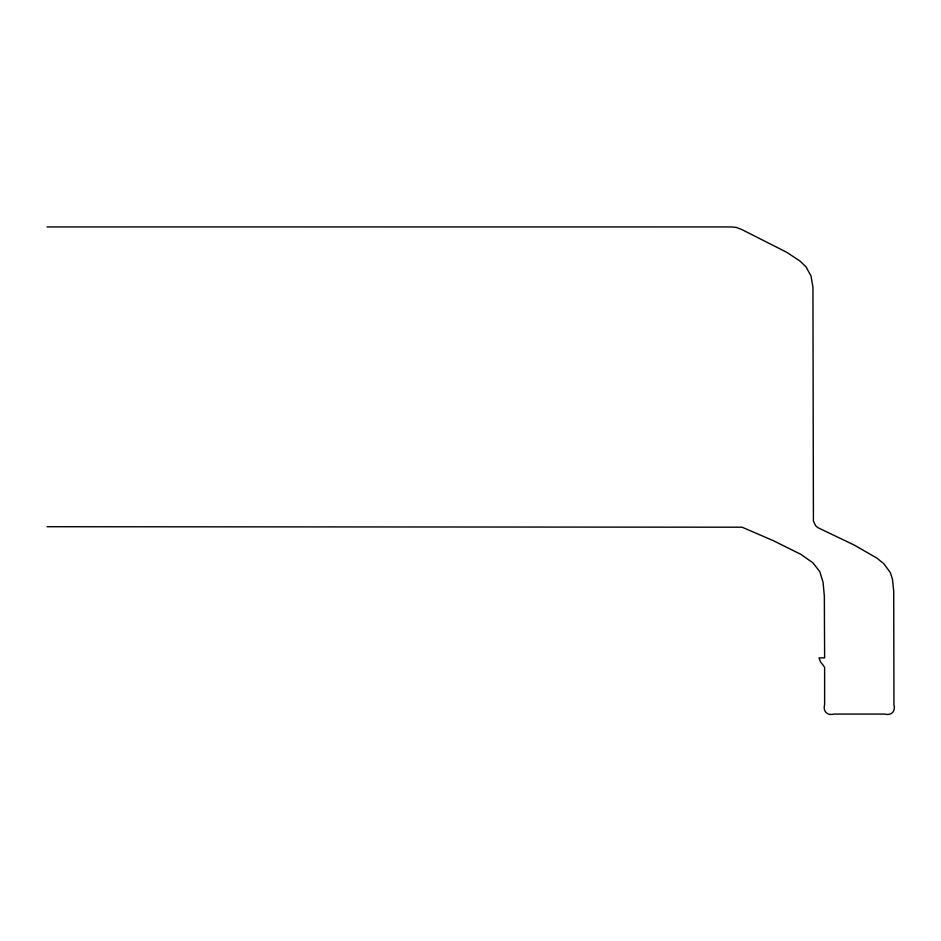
<?xml version="1.0" encoding="UTF-8"?>
<svg xmlns="http://www.w3.org/2000/svg" width="941" height="941" viewBox="0 0 941 941"><rect width="100%" height="100%" fill="white"/><g stroke="black" fill="none" stroke-linecap="round" stroke-linejoin="round"><path stroke-width="1.41" d="M47.05 226.922L731.827 226.957L736.438 227.451L741.696 229.486L786.688 252.259L800.215 261.222L806.002 266.856L810.989 275.936L812.93 287.099L813.412 520.973L815.494 525.572L817.776 527.595L854.275 545.086L876.941 558.142L883.928 563.824L890.292 572.528L892.456 579.127L893.727 591.336L893.95 704.715C895.844 711.302 891.174 715.972 884.587 714.078L833.997 714.078C827.41 715.972 822.728 711.302 824.622 704.715L824.622 667.24L820.411 661.676L818.999 657.865L824.622 657.865L824.34 596.041L823.034 582.161L819.764 571.575L812.848 562.765L800.626 554.214L773.161 540.605L742.073 527.207L47.05 526.713"/></g></svg>
